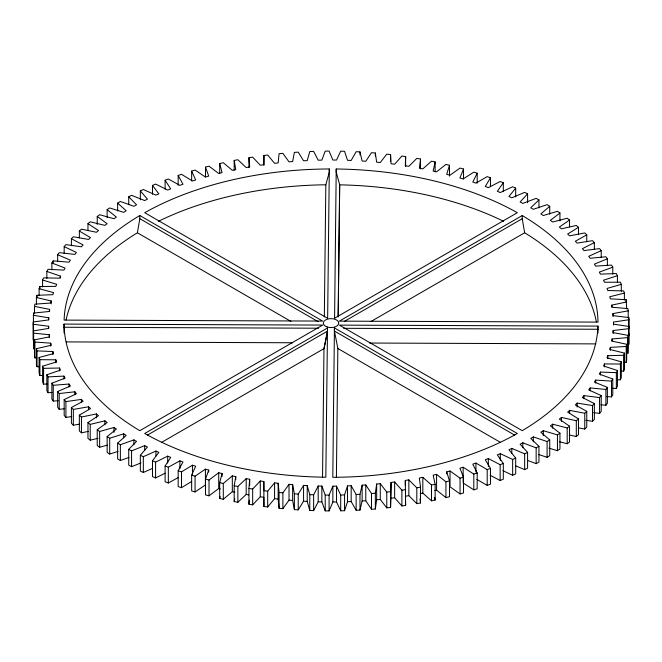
<?xml version="1.0" encoding="UTF-8"?>
<svg xmlns="http://www.w3.org/2000/svg" width="662" height="662" viewBox="0 0 662 662"><rect width="100%" height="100%" fill="white"/><g stroke="black" fill="none" stroke-linecap="round" stroke-linejoin="round"><path stroke-width="0.99" d="M597.927 333.168L597.952 326.101L339.449 325.133L522.244 430.672A266.976 154.138 0 0 0 597.952 326.101M405.64 166.443L405.64 156.571L401.892 156.033L394.643 164.217L391.068 163.754L390.572 154.56L386.774 154.13L380.269 162.529L376.661 162.173L375.337 153.005L371.506 152.69L365.772 161.263L362.131 161.023L359.987 151.904L356.131 151.706L351.174 160.444L347.517 160.303L344.554 151.267L340.69 151.184L336.528 160.063L332.862 160.03L329.088 151.093L325.224 151.126L321.856 160.113L318.199 160.196L313.631 151.383L309.775 151.532L307.218 160.609L303.568 160.8L298.214 152.136L294.375 152.401L292.645 161.545L289.013 161.842L282.889 153.352L279.074 153.725L278.172 162.91L274.573 163.315L267.696 155.024L263.923 155.512L263.84 164.706L260.282 165.227L252.669 157.151L248.945 157.746L248.945 167.618M322.535 477.492L323.983 348.626L327.508 331.124L327.508 327.963L144.713 433.502A266.976 154.138 0 0 0 325.828 477.211L327.508 327.963M324.339 316.916L325.828 184.789L329.295 172.128L329.295 168.967A266.976 154.138 0 0 0 144.713 212.701L327.616 318.306M327.649 318.372L329.295 168.967M334.434 327.905L332.796 477.31A266.976 154.138 0 0 0 517.336 433.502L334.434 327.905L334.434 331.058L337.852 348.493L336.395 477.525M334.583 318.314L336.222 168.992A266.976 154.138 0 0 1 517.336 212.701L334.542 318.24M338.208 316.8L339.689 184.839L336.222 172.153L336.222 168.992M338.125 316.85L339.689 184.839A266.976 154.138 0 0 1 503.666 221.323M405.64 156.571L405.31 165.773L408.843 166.336L416.812 158.375L420.511 159.037L420.511 168.909M248.945 157.746L249.69 166.932L246.19 167.56L237.857 159.716L234.191 160.436L235.763 169.58L232.321 170.308L223.293 162.728L219.693 163.555L222.084 172.641L218.717 173.477L209.018 166.179L205.501 167.105L208.712 176.109L205.41 177.044L195.075 170.043L191.649 171.077L195.662 179.973L192.452 180.999L181.504 174.321L178.169 175.455L182.977 184.226L179.865 185.343L168.33 179.005L165.103 180.238L170.688 188.852L167.685 190.06L155.595 184.077L152.483 185.401L158.839 193.834L155.942 195.133L143.331 189.522L140.344 190.937L147.444 199.171L144.672 200.553L131.572 195.323L128.718 196.829L136.554 204.839L133.906 206.304L120.36 201.471L117.637 203.06L126.185 210.822L123.678 212.37L109.702 207.951L107.136 209.622L116.363 217.111L113.996 218.733L99.648 214.736L97.231 216.482L107.128 223.69L104.91 225.378L90.222 221.82L87.963 223.632L98.489 230.533L96.429 232.279L81.443 229.168L79.349 231.046L90.479 237.625L88.576 239.437L73.333 236.773L71.413 238.717L83.122 244.948L81.385 246.81L65.919 244.617L64.173 246.603L76.428 252.487L74.864 254.398L59.216 252.661L57.66 254.705L70.42 260.207L69.03 262.169L53.25 260.902L51.876 262.988L65.124 268.102L63.908 270.096L48.036 269.31L46.853 271.437L60.532 276.145L59.497 278.172L43.584 277.866L42.591 280.026L56.675 284.312L55.831 286.373L39.902 286.538L39.108 288.723L53.564 292.587L52.894 294.673L37.006 295.31L36.41 297.519L51.189 300.945L50.717 303.039L34.904 304.156L34.507 306.382L49.576 309.361L49.294 311.471L33.605 313.06L33.398 315.286L48.723 317.81L48.624 319.928L33.1 321.989L33.1 340.011M33.1 324.214L48.624 326.275L48.723 328.393L33.398 330.917L33.605 333.143L49.294 334.732L49.576 336.842L34.507 339.821L34.904 342.047L50.717 343.164L51.189 345.258L36.41 348.684L37.006 350.893L52.894 351.539L53.564 353.616L39.108 357.48L39.902 359.665L55.831 359.83L56.675 361.891L42.591 366.185L43.584 368.337L59.497 368.031L60.532 370.058L46.853 374.766L48.036 376.893L63.908 376.107L65.124 378.101L51.876 383.215L53.25 385.301L69.03 384.034L70.42 385.996L57.66 391.499L59.216 393.542L74.864 391.805L76.428 393.725L64.173 399.6L65.919 401.594L81.385 399.393L83.122 401.255L71.413 407.486L73.333 409.43L88.576 406.766L90.479 408.578L79.349 415.157L81.443 417.035L96.429 413.924L98.489 415.67L87.963 422.571L90.222 424.383L104.91 420.825L107.128 422.513L97.231 429.721L99.648 431.467L113.996 427.47L116.363 429.092L107.136 436.589L109.702 438.252L123.678 433.833L126.185 435.381L117.637 443.143L120.36 444.732L133.906 439.899L136.554 441.364L128.718 449.374L131.572 450.88L144.672 445.65L147.444 447.032L140.344 455.266L143.331 456.681L155.942 451.07L158.839 452.369L152.483 460.802L155.595 462.126L167.685 456.143L170.688 457.351L165.103 465.965L168.33 467.198L179.865 460.86L182.977 461.977L178.169 470.748L181.504 471.882L192.452 465.204L195.662 466.23L191.649 475.126L195.075 476.16L205.41 469.159L208.712 470.094L205.501 479.098L209.018 480.024L218.717 472.726L222.084 473.562L219.693 482.648L219.693 498.445L223.293 499.272L223.293 483.475L232.321 475.895L235.763 476.623L234.191 485.776L234.191 501.564L237.857 502.284L237.857 486.487L246.19 478.643L249.69 479.271L248.945 488.457L248.945 504.254L252.669 504.849L260.282 496.773L263.84 497.294L263.923 506.488L267.696 506.976L267.696 491.179L274.573 482.888L278.172 483.293L278.172 499.09L279.074 508.275L282.889 508.648L282.889 492.851L289.013 484.361L292.645 484.667L292.645 500.455L294.375 509.599L298.214 509.864L298.214 494.067L303.568 485.403L307.218 485.594L307.218 501.391L309.775 510.468L313.631 510.617L313.631 494.82L318.199 486.007L321.856 486.09L321.856 501.887L325.224 510.874L329.088 510.907L329.088 495.11L332.862 486.173L336.528 486.148L336.528 501.937L340.69 510.816L344.554 510.733L344.554 494.936L347.517 485.9L351.174 485.759L351.174 501.556L356.131 510.294L359.987 510.096L359.987 494.299L362.131 485.18L365.772 484.94L365.772 500.737L371.506 509.31L375.337 508.995L375.337 493.198L376.661 484.03L380.269 483.674L380.269 499.471L386.774 507.87L390.572 507.44L391.068 482.449L394.643 481.986L401.892 490.178L401.892 505.967L405.64 505.429L405.31 480.438L408.843 479.867L416.812 487.828L416.812 503.625L420.511 502.963L420.511 487.166L419.352 477.997L422.828 477.319L431.508 485.031L431.508 500.828L435.141 500.058L435.141 484.27L433.163 475.142L436.572 474.364L445.931 481.804L445.931 497.601L449.49 496.723L449.49 480.926L446.693 471.874L450.028 470.996L460.04 478.146L463.516 477.17L459.908 468.208L463.16 467.231L473.81 474.075L477.194 472.991L472.784 464.153L475.937 463.077L487.191 469.59L490.468 468.406L485.271 459.709L488.333 458.543L500.149 464.707L503.319 463.433L497.344 454.91L500.29 453.652L512.653 459.453L515.698 458.079L508.97 449.746L511.8 448.397L524.66 453.826L527.589 452.361L520.117 444.243L522.823 442.812L536.154 447.851L538.942 446.296L530.75 438.409L533.324 436.903L547.093 441.529L549.733 439.899L540.846 432.269L543.287 430.689L557.445 434.901L559.944 433.188L550.379 425.84L552.671 424.185L567.193 427.958L569.535 426.179L559.324 419.129L561.459 417.408L576.304 420.742L578.48 418.897L567.648 412.153L569.626 410.374L584.753 413.262L586.755 411.35L575.328 404.945L577.148 403.108L592.515 405.541L594.344 403.572L582.361 397.514L584.008 395.619L599.573 397.589L601.22 395.57L588.708 389.885L590.19 387.94L605.904 389.446L607.377 387.378L594.368 382.065L595.668 380.087L611.498 381.113L612.78 379.012L599.317 374.096L600.434 372.085L616.339 372.632L617.431 370.488L603.537 365.987L604.48 363.943L620.402 364.017L621.304 361.841L607.021 357.77L607.782 355.693L623.695 355.287L624.39 353.094L609.768 349.445L610.339 347.36L626.194 346.474L626.691 344.265L611.762 341.062L612.143 338.952L627.899 337.595L628.197 335.369L612.995 332.622L613.186 330.512L628.801 328.683L628.9 326.449L613.475 324.157M390.572 507.44L391.068 482.449M248.945 504.254L249.276 500.166M420.511 159.037L419.352 168.206L422.828 168.884L431.508 161.172L435.141 161.942L435.141 171.814M375.337 508.995L376.661 499.827L376.661 484.03M66.076 319.936A266.976 154.138 0 0 1 137.406 232.776L139.806 218.692L139.806 215.531L322.601 321.07L64.098 320.102A266.976 154.138 0 0 1 139.806 215.531M234.191 501.564L234.712 498.519M435.141 161.942L433.163 171.061L436.572 171.839L445.931 164.399L449.49 165.277L449.49 176.133M624.208 362.379L626.194 362.271L626.691 360.062L626.691 344.265M359.987 510.096L362.131 500.977L362.131 485.18M219.693 498.445L220.173 496.632M449.49 165.277L446.693 174.329L450.028 175.207L460.04 168.057L463.516 169.042L463.516 178.914M621.701 371.134L623.695 371.084L624.39 368.891L624.39 353.094M344.554 510.733L347.517 501.697L347.517 485.9M463.516 169.042L459.908 177.995L463.16 178.972L473.81 172.137L477.194 173.212L477.194 183.093M617.423 379.798L620.402 379.814L621.304 377.638L621.304 361.841M329.088 510.907L332.862 501.97L332.862 486.173M477.194 173.212L472.784 182.05L475.937 183.126L487.191 176.613L490.468 177.797L490.468 186.684M612.358 388.288L616.339 388.428L617.431 386.285L617.431 370.488M313.631 510.617L318.199 501.804L318.199 486.007M490.468 177.797L485.271 186.494L488.333 187.66L500.149 181.496L503.319 182.77L503.319 191.657M606.549 396.588L611.498 396.91L612.78 394.809L612.78 379.012M298.214 509.864L303.568 501.2L303.568 485.403M503.319 182.77L497.344 191.293L500.29 192.551L512.653 186.75L515.698 188.124L515.698 197.011M600.997 404.772L605.904 405.235L607.377 403.175L607.377 387.378M282.889 508.648L289.013 500.158L289.013 484.361M515.698 188.124L508.97 196.457L511.8 197.806L524.66 192.377L527.589 193.842L527.589 202.729M593.74 412.649L599.573 413.386L601.22 411.367L601.22 395.57M267.696 506.976L274.573 498.685L274.573 482.888M527.589 193.842L520.117 201.96L522.823 203.391L536.154 198.36L538.942 199.907L538.942 207.802M585.796 420.271L592.515 421.33L594.344 419.369L594.344 403.572M252.669 504.849L252.669 489.053L260.282 480.976L263.84 481.497L263.923 490.691L267.696 491.179M538.942 199.907L530.75 207.794L533.324 209.3L547.093 204.674L549.733 206.304L549.733 214.198M578.704 427.9L584.753 429.059L586.755 427.147L586.755 411.35M237.857 502.284L246.19 494.44L246.19 478.643M549.733 206.304L540.846 213.934L543.287 215.514L557.445 211.302L559.944 213.015L559.944 220.909M569.378 434.984L576.304 436.539L578.48 434.694L578.48 418.897M223.293 499.272L232.321 491.692L232.321 475.895M559.944 213.015L550.379 220.363L552.671 222.018L567.193 218.245L569.535 220.024L569.535 226.934M559.448 441.744L567.193 443.755L569.535 441.976L569.535 426.179M205.501 479.098L205.501 494.895L209.018 495.821L218.717 488.523L220.405 488.937M569.535 220.024L559.324 227.083L561.459 228.795L576.304 225.461L578.48 227.306L578.48 234.216M548.947 448.166L557.445 450.698L559.944 448.985L559.944 433.188M191.649 475.126L191.649 490.923L195.075 491.957L205.41 484.956L205.41 469.159M578.48 227.306L567.648 234.05L569.626 235.829L584.753 232.941L586.755 234.853L586.755 241.762M538.835 454.554L547.093 457.326L549.733 455.696L549.733 439.899M178.169 470.748L178.169 486.545L181.504 487.679L191.608 481.514M522.244 215.531L339.341 321.136L597.993 322.104A266.976 154.138 0 0 0 522.244 215.531L522.244 218.692L524.643 232.776A266.976 154.138 0 0 1 596.379 321.922M147.386 435.116L327.508 331.124L324.074 348.568L161.495 442.439M344.695 321.202L522.244 218.692M370.894 321.542L524.643 232.776M586.755 234.853L575.328 241.258L577.148 243.095L592.515 240.67L594.344 242.631L594.344 249.541M527.581 460.404L536.154 463.64L538.942 462.093L538.942 446.296M165.103 465.965L165.103 481.762L168.33 482.995L178.086 477.633M594.344 242.631L582.361 248.689L584.008 250.584L599.573 248.614L601.22 250.633L601.22 257.543M515.475 465.75L524.66 469.623L527.589 468.158L527.589 452.361M152.483 460.802L152.483 476.599L155.595 477.923L165.095 473.222M601.22 250.633L588.708 256.326L590.19 258.263L605.904 256.765L607.377 258.825L607.377 265.735M502.938 470.69L512.653 475.25L515.698 473.876L515.698 458.079M140.344 455.266L140.344 471.063L143.331 472.478L152.343 468.473M607.377 258.825L594.368 264.138L595.668 266.116L611.498 265.09L612.78 267.191L612.78 274.109M490.145 475.291L500.149 480.504L503.319 479.23L503.319 463.433M128.718 449.374L128.718 465.171L131.572 466.677L140.932 462.937M612.78 267.191L599.317 272.107L600.434 274.118L616.339 273.572L617.431 275.715L617.431 282.624M476.806 479.371L487.191 485.387L490.468 484.203L490.468 468.406M117.637 443.143L117.637 458.94L120.36 460.529L129.065 457.417M617.431 275.715L603.537 280.216L604.48 282.26L620.402 282.186L621.304 284.362L621.304 291.272M463.16 467.231L463.16 483.028L473.81 489.863L477.194 488.788L477.194 472.991M107.136 436.589L107.136 452.378L109.702 454.049L118.084 451.401M621.304 284.362L607.021 288.442L607.782 290.51L623.695 290.916L624.39 293.109L624.39 300.018M450.028 470.996L450.028 486.793L460.04 493.943L463.516 492.958L463.516 477.17M97.231 429.721L97.231 445.518L99.648 447.264L107.302 445.129M624.39 293.109L609.768 296.758L610.339 298.843L626.194 299.729L626.691 308.856M445.931 481.804L449.49 480.926M87.963 422.571L87.963 438.368L90.222 440.18L98.05 438.285M434.868 490.55L436.572 490.161L445.931 497.601M611.762 307.118L611.762 305.141L626.691 301.938M431.508 485.031L435.141 484.27M79.349 415.157L79.349 430.954L81.443 432.832L88.435 431.376M420.221 493.62L422.828 493.116L431.508 500.828M612.995 316.544L612.995 313.581L628.197 310.834L627.899 308.608L612.143 307.251L611.762 305.141M416.812 487.828L420.511 487.166M71.413 407.486L71.413 423.283L73.333 425.227L79.432 424.16M405.31 496.227L408.843 495.664L416.812 503.625M612.995 313.581L613.186 315.691L628.801 317.52L628.9 319.754L613.475 322.046L613.475 325.009M401.892 490.178L405.64 489.632M64.173 399.6L64.173 415.397L65.919 417.383L71.719 416.563M391.068 498.246L394.643 497.783L401.892 505.967M380.269 483.674L386.774 492.073L390.572 491.643M57.66 391.499L57.66 407.296L59.216 409.339L64.106 408.793M376.661 499.827L380.269 499.471M365.772 484.94L371.506 493.513L375.337 493.198M51.876 383.215L51.876 399.012L53.25 401.098L58.182 400.7M362.131 500.977L365.772 500.737M351.174 485.759L356.131 494.497L359.987 494.299M46.853 374.766L46.853 390.563L48.036 392.69L52 392.492M347.517 501.697L351.174 501.556M336.528 486.148L340.69 495.019L344.554 494.936M42.591 366.185L42.591 381.974L43.584 384.134L47.565 384.059M332.862 501.97L336.528 501.937M64.057 324.099L322.708 325.075L139.806 430.672A266.976 154.138 0 0 1 64.057 324.099L64.073 333.118M64.057 327.26L318.587 328.22M343.586 328.311L597.952 329.262M66.167 341.906L292.678 342.759M369.562 343.04L595.8 343.892M321.856 486.09L325.224 495.077L329.088 495.11M39.108 357.48L39.108 373.277L39.902 375.462L42.889 375.495M318.199 501.804L321.856 501.887M307.218 485.594L309.775 494.671L313.631 494.82M36.41 348.684L36.41 364.481L37.006 366.69L38.992 366.765M303.568 501.2L307.218 501.391M292.645 484.667L294.375 493.802L298.214 494.067M34.507 339.821L34.507 355.618L34.904 357.844L36.882 357.977M289.013 500.158L292.645 500.455M278.172 483.293L279.074 492.478L282.889 492.851M274.573 498.685L278.172 499.09M248.945 488.457L252.669 489.053M246.19 494.44L248.813 494.911M234.191 485.776L237.857 486.487M232.321 491.692L234.902 492.238M219.693 482.648L223.293 483.475M139.806 218.692L318.149 321.658M334.434 331.058L514.664 435.116M137.406 232.776L290.974 321.434M337.852 348.493L500.538 442.423M434.545 497.327L435.141 500.058M419.998 498.891L420.511 502.963M628.801 333.317L628.9 335.551M405.458 500.315L405.64 505.429M628.9 319.754L628.801 344.48L628.801 317.52M628.197 310.834L628.197 317.743M628.197 335.369L627.899 353.392L627.899 337.595M626.194 299.729L626.194 301.707M626.194 346.474L626.194 362.271M623.695 355.287L623.695 371.084M620.402 364.017L620.402 379.814M616.339 372.632L616.339 388.428M613.186 330.512L613.186 333.474M612.143 338.952L612.143 340.93M611.498 381.113L611.498 396.91M610.339 347.36L610.339 350.322M607.782 355.693L607.782 358.655M605.904 389.446L605.904 405.235M604.48 363.943L604.48 366.905M600.434 372.085L600.434 375.048M599.573 397.589L599.573 413.386M595.668 380.087L595.668 383.05M592.515 405.541L592.515 421.33M590.19 387.94L590.19 390.903M584.753 413.262L584.753 429.059M584.008 395.619L584.008 398.582M577.148 403.108L577.148 407.056M576.304 420.742L576.304 436.539M569.626 410.374L569.626 413.336M567.193 427.958L567.193 443.755M561.459 417.408L561.459 421.355M557.445 434.901L557.445 450.698M552.671 424.185L552.671 428.132M547.093 441.529L547.093 457.326M543.287 430.689L543.287 435.629M536.154 447.851L536.154 463.64M533.324 436.903L533.324 441.844M524.66 453.826L524.66 469.623M522.823 442.812L522.823 447.752M512.653 459.453L512.653 475.25M511.8 448.397L511.8 453.338M500.29 453.652L500.29 460.562M500.149 464.707L500.149 480.504M488.333 458.543L488.333 466.445M487.191 469.59L487.191 485.387M475.937 463.077L475.937 471.965M473.81 474.075L473.81 489.863M460.04 478.146L460.04 493.943M446.693 471.874L446.693 473.851M436.572 474.364L436.572 490.161M422.828 477.319L422.828 493.116M408.843 479.867L408.843 495.664M405.31 480.438L405.31 485.37M394.643 481.986L394.643 497.783M390.572 154.56L390.572 161.47M386.774 492.073L386.774 507.87M375.337 153.005L375.337 155.967M371.506 493.513L371.506 509.31M359.987 151.904L359.987 154.867M356.131 494.497L356.131 510.294M340.69 495.019L340.69 510.816M325.224 495.077L325.224 510.874M309.775 494.671L309.775 510.468M294.375 493.802L294.375 509.599M279.074 492.478L279.074 508.275M263.923 155.512L263.923 165.384M263.84 481.497L263.923 506.488M260.282 480.976L260.282 496.773M249.69 479.271L249.69 485.188M235.763 476.623L235.763 479.586M234.191 160.436L234.191 170.308M222.084 473.562L222.084 476.524M219.693 163.555L219.693 173.427M218.717 472.726L218.717 488.523M209.018 480.024L209.018 495.821M208.712 470.094L208.712 472.064M205.501 167.105L205.501 176.977M195.075 476.16L195.075 491.957M192.452 465.204L192.452 474.083M191.649 171.077L191.649 180.949M181.504 471.882L181.504 487.679M179.865 460.86L179.865 468.754M178.169 175.455L178.169 185.327M168.33 467.198L168.33 482.995M167.685 456.143L167.685 463.052M165.103 180.238L165.103 189.125M155.942 451.07L155.942 456.002M155.595 462.126L155.595 477.923M152.483 185.401L152.483 194.289M144.672 445.65L144.672 450.582M143.331 456.681L143.331 472.478M140.344 190.937L140.344 199.825M133.906 439.899L133.906 444.839M131.572 450.88L131.572 466.677M128.718 196.829L128.718 204.732M123.678 433.833L123.678 437.781M120.36 444.732L120.36 460.529M117.637 203.06L117.637 210.963M113.996 427.47L113.996 432.41M109.702 438.252L109.702 454.049M107.136 209.622L107.136 217.517M104.91 420.825L104.91 424.781M99.648 431.467L99.648 447.264M97.231 216.482L97.231 224.377M96.429 413.924L96.429 417.871M90.222 424.383L90.222 440.18M88.576 406.766L88.576 409.728M87.963 223.632L87.963 230.542M81.385 399.393L81.385 402.355M81.443 417.035L81.443 432.832M79.349 231.046L79.349 237.956M74.864 391.805L74.864 394.767M73.333 409.43L73.333 425.227M71.413 238.717L71.413 245.627M69.03 384.034L69.03 386.997M65.919 401.594L65.919 417.383M64.173 246.603L64.173 253.521M63.908 376.107L63.908 379.069M60.532 276.145L60.532 278.123M59.497 368.031L59.497 370.993M59.216 393.542L59.216 409.339M57.66 254.705L57.66 261.614M55.831 359.83L55.831 362.793M53.25 260.902L53.25 262.88M53.25 385.301L53.25 401.098M52.894 351.539L52.894 354.501M51.876 262.988L51.876 269.906M51.189 300.945L51.189 303.908M50.717 343.164L50.717 346.127M49.576 309.361L49.576 311.33M49.294 334.732L49.294 337.694M48.723 317.81L48.723 319.787M48.624 326.275L48.624 328.253M48.036 376.893L48.036 392.69M46.853 271.437L46.853 278.346M43.584 368.337L43.584 384.134M42.591 280.026L42.591 286.936M39.902 286.538L39.902 288.516M39.902 359.665L39.902 375.462M39.108 288.723L39.108 295.633M37.006 295.31L37.006 297.288M37.006 350.893L37.006 366.69M36.41 297.519L36.41 304.429M34.904 342.047L34.904 357.844M34.507 306.382L34.507 313.292M33.605 313.06L33.605 315.038M33.605 333.143L33.605 348.94L33.398 315.286M158.383 221.323A266.976 154.138 0 0 1 325.828 184.789M327.111 326.954A7.737 4.469 0 0 0 338.762 323.13A7.737 4.469 0 0 0 327.202 319.216A7.737 4.469 0 0 0 327.111 326.954"/></g></svg>
